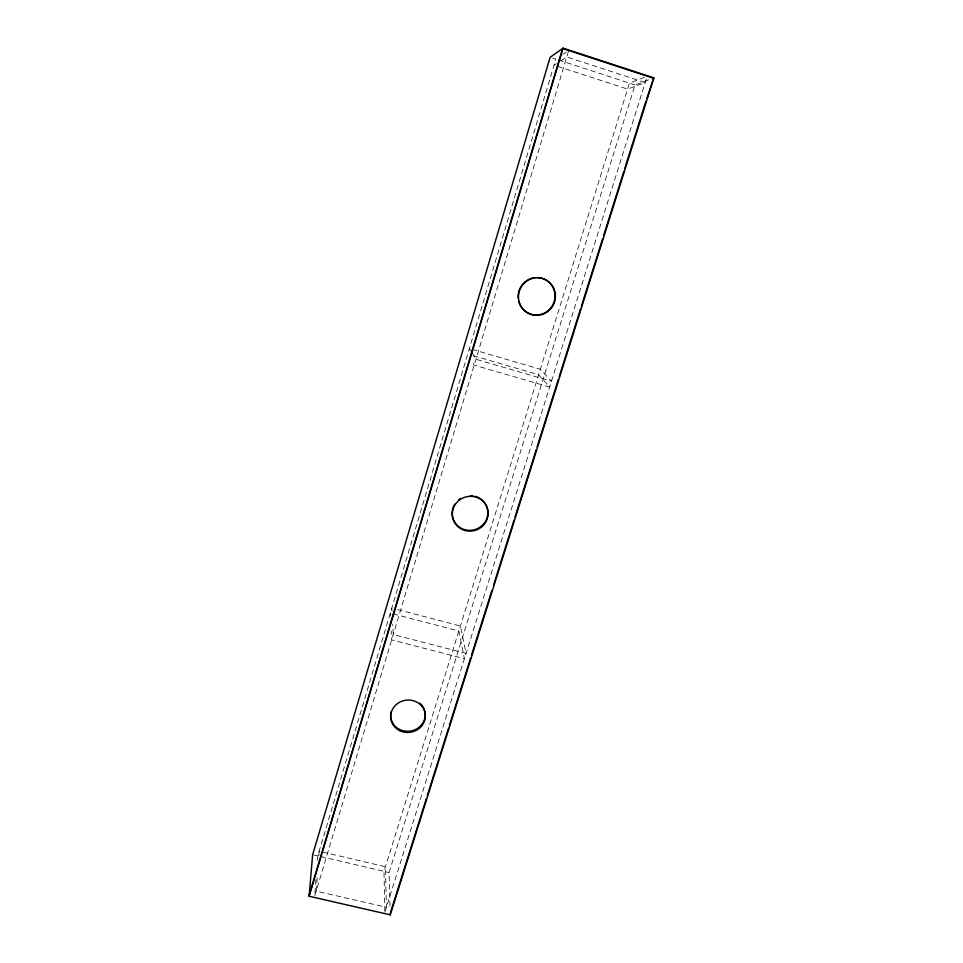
<?xml version="1.0" encoding="UTF-8"?>
<svg xmlns="http://www.w3.org/2000/svg" width="963" height="963" viewBox="0 0 963 963"><rect width="100%" height="100%" fill="white"/><g stroke="black" fill="none" stroke-linecap="round" stroke-linejoin="round"><path stroke-width="0.72" stroke-dasharray="4.82 3.61" d="M315.948 879.676L314.696 896.023L568.724 50.473M317.429 860.344L317.766 855.89L555.856 59.128L550.15 57.274M317.164 877.823L316.177 891.124L386.404 907.278L385.429 866.748L319.162 851.232L318.609 858.623M390.015 906.075L389.04 872.55L635.05 84.949L649.014 79.7M384.875 912.13L646.763 77.594M562.874 54.41L566.376 52.05M554.05 65.183L556.361 63.69M560.996 60.693L566.774 56.949L645.21 82.565L627.575 89.102L556.879 66.11M644.476 77.233L629.441 83.119L383.984 871.371L384.839 910.673M312.638 854.687L317.766 855.89M320.655 856.564L389.04 872.55M397.55 609.543L460.398 625.998L466.068 653.395L393.253 634.533L392.699 624.229M393.169 613.852L458.833 631.018L464.407 658.704L391.652 639.889L391.207 630.97M473.399 355.72L538.642 374.727L549.656 387.054L474.181 365.146L472.026 361.45M472.219 349.376L540.339 369.262L551.474 381.24L475.951 359.271L471.569 352.121M558.696 60.055L635.05 84.949M469.378 348.546L470.835 350.929M391.833 608.038L391.989 610.987M390.316 613.106L390.46 616.091"/><path stroke-width="1.44" d="M309.135 896.252L312.638 854.687L550.15 57.274L563.09 48.15L653.865 77.871L390.268 914.85L309.135 896.252L563.09 48.15M309.255 894.783L562.621 48.475M390.677 911.925L426.38 798.544M427.283 795.679L448.517 728.233M449.42 725.356L470.654 657.91M471.557 655.033L491.888 590.451M493.694 584.71L514.037 520.14M514.94 517.263L536.174 449.817M537.077 446.94L558.311 379.494M559.214 376.629L580.448 309.171M581.351 306.306L602.585 238.848M603.5 235.983L623.831 171.402M624.734 168.537L645.968 101.079M646.871 98.214L653.865 77.871M563.849 48.872L653.191 78.123M390.232 913.357L390.268 914.85M419.772 703.11A17.334 16.154 -8 0 1 412.983 730.496A17.334 16.154 -8 0 1 391.05 711.838M475.168 496.282A17.912 17.322 -17.1 0 1 487.218 517.336A17.912 17.322 -17.1 0 1 465.635 529.927A17.912 17.322 -17.1 0 1 452.586 509.463M452.887 508.356A17.912 17.322 -17.1 0 1 454.789 504.179M458.617 499.821A17.912 17.322 -17.1 0 1 460.519 498.449M470.558 495.632A17.912 17.322 -17.1 0 1 472.893 495.813M537.354 277.561A18.803 18.357 -64.8 0 1 554.989 295.087A18.803 18.357 -64.8 0 1 539.039 314.781A18.803 18.357 -64.8 0 1 518.576 300.757M518.202 298.349A18.803 18.357 -64.8 0 1 520.971 286.577M521.645 285.554A18.803 18.357 -64.8 0 1 528.013 279.86M529.096 279.306A18.803 18.357 -64.8 0 1 534.934 277.669M399.814 730.676A17.37 16.178 -8 0 0 425.357 715.425A17.37 16.178 -8 0 0 398.863 702.653A17.37 16.178 -8 0 0 399.814 730.676M465.021 530.481A17.948 17.358 -17.1 0 0 487.663 509.475A17.948 17.358 -17.1 0 0 458.003 501.229A17.948 17.358 -17.1 0 0 465.021 530.481M545.467 313.023A18.839 18.405 -64.7 0 0 546.888 280.534A18.839 18.405 -64.7 0 0 518.479 296.038A18.839 18.405 -64.7 0 0 545.467 313.023"/></g></svg>
